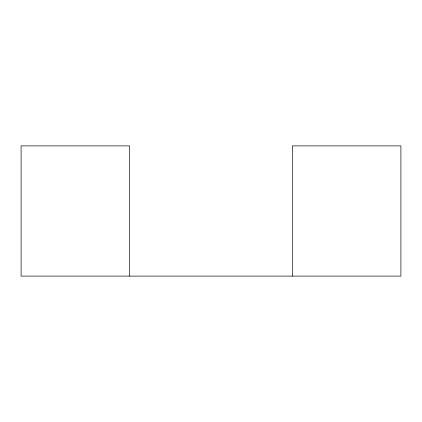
<?xml version="1.0" encoding="UTF-8"?>
<svg xmlns="http://www.w3.org/2000/svg" width="422" height="422" viewBox="0 0 422 422"><rect width="100%" height="100%" fill="white"/><g stroke="black" fill="none" stroke-linecap="round" stroke-linejoin="round"><path stroke-width="0.63" d="M292.388 276.109L292.388 145.891L400.9 145.891L400.9 276.109L21.1 276.109L21.1 145.891L129.612 145.891L129.612 276.109"/></g></svg>
